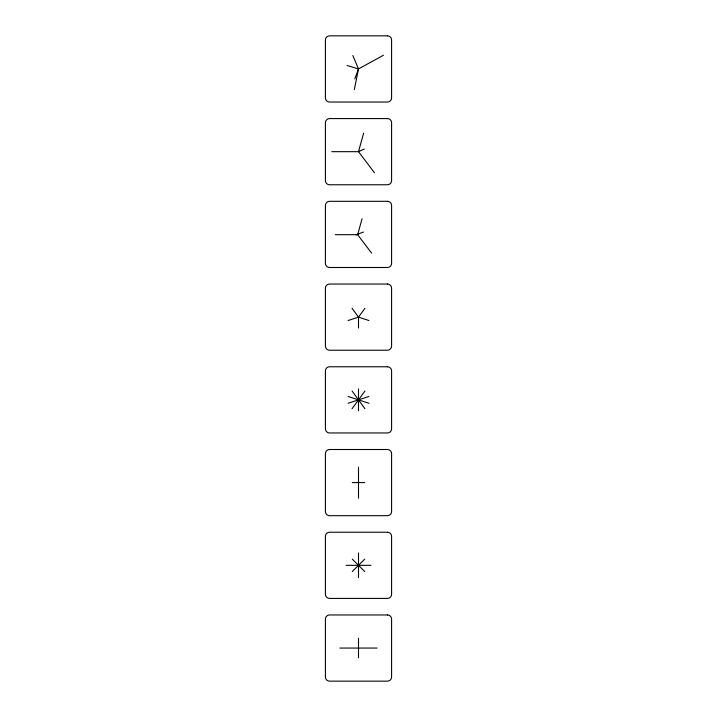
<?xml version="1.0" encoding="UTF-8"?>
<svg xmlns="http://www.w3.org/2000/svg" width="717" height="717" viewBox="0 0 717 717"><rect width="100%" height="100%" fill="white"/><g stroke="black" fill="none" stroke-linecap="round" stroke-linejoin="round"><path stroke-width="1.08" d="M354.315 89.5L358.5 68.94L352.854 55.514M363.591 133.254L358.5 151.672L374.435 172.734M371.585 253.101L357.658 234.692L362.067 218.73M354.772 78.897L358.5 68.94L383.425 55.263M348.095 320.517L358.5 317.138L364.935 308.283M352.065 408.717L364.935 391.016M352.298 571.53L364.702 559.126M364.236 149.028L358.5 151.672L331.747 151.672M355.99 234.889L363.385 232.057M348.095 403.25L368.905 396.483M335.26 234.692L357.658 234.692M352.298 482.595L364.702 482.595M346.087 565.328L370.913 565.328M339.885 648.06L377.115 648.06M347.136 65.543L358.5 68.94M352.065 308.283L358.5 317.138L368.905 320.517M348.095 396.483L368.905 403.25M352.298 559.126L364.702 571.53M352.065 391.016L364.935 408.717M358.5 317.138L358.5 328.072M358.5 388.928L358.5 410.805M358.5 467.081L358.5 498.109M358.5 552.915L358.5 577.741M358.5 638.184L358.5 657.928M387.458 35.85L329.542 35.85A4.141 4.141 0 0 0 325.41 39.991L325.41 97.897A4.141 4.141 0 0 0 329.542 102.038L387.458 102.038A4.141 4.141 0 0 0 391.59 97.897L391.59 39.991A4.141 4.141 0 0 0 387.458 35.85M387.458 118.583L329.542 118.583A4.141 4.141 0 0 0 325.41 122.715L325.41 180.63A4.141 4.141 0 0 0 329.542 184.762L387.458 184.762A4.141 4.141 0 0 0 391.59 180.63L391.59 122.715A4.141 4.141 0 0 0 387.458 118.583M387.458 201.316L329.542 201.316A4.141 4.141 0 0 0 325.41 205.447L325.41 263.363A4.141 4.141 0 0 0 329.542 267.495L387.458 267.495A4.141 4.141 0 0 0 391.59 263.363L391.59 205.447A4.141 4.141 0 0 0 387.458 201.316M387.458 284.04L329.542 284.04A4.141 4.141 0 0 0 325.41 288.18L325.41 346.087A4.141 4.141 0 0 0 329.542 350.228L387.458 350.228A4.141 4.141 0 0 0 391.59 346.087L391.59 288.18A4.141 4.141 0 0 0 387.458 284.04M387.458 366.772L329.542 366.772A4.141 4.141 0 0 0 325.41 370.913L325.41 428.82A4.141 4.141 0 0 0 329.542 432.96L387.458 432.96A4.141 4.141 0 0 0 391.59 428.82L391.59 370.913A4.141 4.141 0 0 0 387.458 366.772M387.458 449.505L329.542 449.505A4.141 4.141 0 0 0 325.41 453.637L325.41 511.553A4.141 4.141 0 0 0 329.542 515.684L387.458 515.684A4.141 4.141 0 0 0 391.59 511.553L391.59 453.637A4.141 4.141 0 0 0 387.458 449.505M387.458 532.238L329.542 532.238A4.141 4.141 0 0 0 325.41 536.37L325.41 594.285A4.141 4.141 0 0 0 329.542 598.417L387.458 598.417A4.141 4.141 0 0 0 391.59 594.285L391.59 536.37A4.141 4.141 0 0 0 387.458 532.238M387.458 614.962L329.542 614.962A4.141 4.141 0 0 0 325.41 619.103L325.41 677.009A4.141 4.141 0 0 0 329.542 681.15L387.458 681.15A4.141 4.141 0 0 0 391.59 677.009L391.59 619.103A4.141 4.141 0 0 0 387.458 614.962"/></g></svg>
